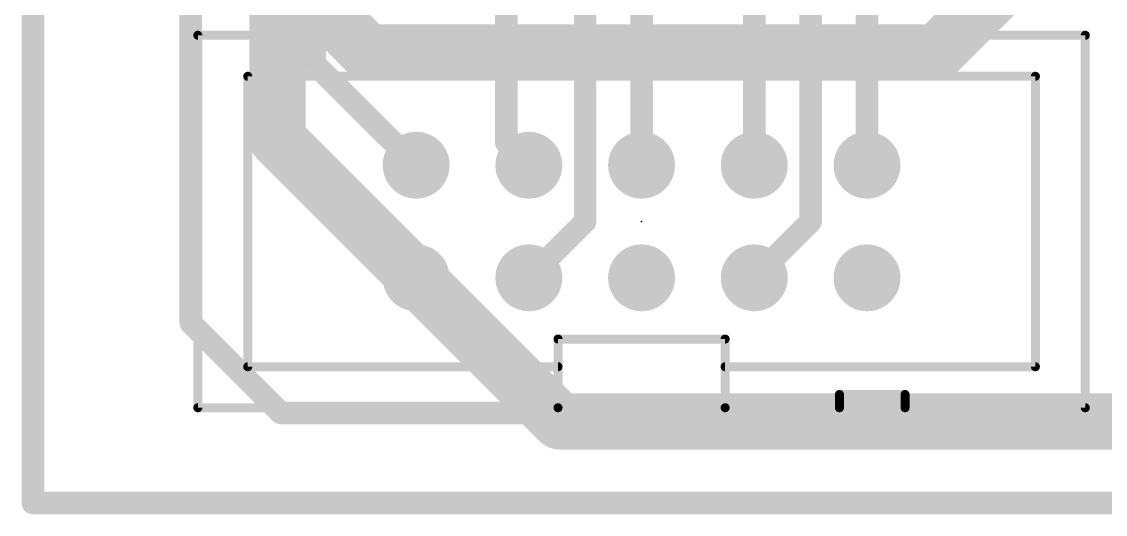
# Model space of a CAD drawing. Extents: x -0.1 to 95.8, y -0.3 to 95.8.
# Drawn here: x -0.13 to 24.29, y -0.25 to 10.86 of the extents above; entities that cross this region are included whole.
import ezdxf

# ---------------------------------------------------------------- set-up
doc = ezdxf.new("R2010")
doc.units = 0
for name, color, linetype in [('1', 12, 'CONTINUOUS'), ('16', 132, 'CONTINUOUS'), ('17', 110, 'CONTINUOUS'), ('21', 253, 'CONTINUOUS'), ('23', 53, 'CONTINUOUS')]:
    doc.layers.add(name, color=color, linetype=linetype)

# ---------------------------------------------------------------- blocks, each defined once
blk = doc.blocks.new('ROUNDP')
at = {"const_width": 0.5}
blk.add_lwpolyline([(0, -0.25, 1), (0, 0.25, 1), (0, -0.25)], format="xyb", dxfattribs=at)

msp = doc.modelspace()

# ---------------------------------------------------------------- linework, layer by layer
at = {"layer": '1', "const_width": 1.27}
for points in [[(5.6376, 8.2054), (5.6376, 13.2109)], [(20.4936, 10.16), (23.5446, 13.2109)], [(7.6725, 10.16), (5.6376, 12.1949)], [(7.6725, 10.16), (20.4936, 10.16)], [(8.763, 5.08), (5.6376, 8.2054)], [(8.763, 5.08), (12.0015, 1.8415)], [(12.0015, 1.8415), (64.886, 1.8415)]]:
    msp.add_lwpolyline(points, dxfattribs=at)
at = {"layer": '1', "const_width": 0.635}
for points in [[(7.6725, 10.4775, 1), (7.6725, 9.8425)], [(20.4936, 9.8425, 1), (20.4936, 10.4775)], [(7.448, 9.9355, 1), (7.897, 10.3845)], [(20.2691, 10.3845, 1), (20.7181, 9.9355)], [(5.8621, 8.4299, 1), (5.4131, 7.9809)], [(5.3201, 8.2054, 1), (5.9551, 8.2054)], [(8.9875, 5.3045, 1), (8.5385, 4.8555)], [(8.5385, 4.8555, 1), (8.9875, 5.3045)], [(12.0015, 2.159, 1), (12.0015, 1.524)], [(11.777, 1.617, 1), (12.226, 2.066)]]:
    msp.add_lwpolyline(points, format="xyb", dxfattribs=at)
at = {"layer": '16', "const_width": 0.508}
for points in [[(0.127, 0), (0.127, 95.504)], [(10.795, 8.128), (10.795, 25.4)], [(6.4787, 9.9043), (6.4787, 15.8495)], [(3.683, 4.064), (3.683, 14.6387)], [(12.573, 6.35), (12.573, 13.208)], [(16.383, 7.62), (16.383, 12.7)], [(13.843, 7.62), (13.843, 11.938)], [(17.653, 6.35), (17.653, 11.938)], [(18.923, 7.62), (18.923, 11.176)], [(8.763, 7.62), (6.4787, 9.9043)], [(11.303, 7.62), (10.795, 8.128)], [(11.303, 5.08), (12.573, 6.35)], [(16.383, 5.08), (17.653, 6.35)], [(5.715, 2.032), (3.683, 4.064)], [(27.559, 2.032), (5.715, 2.032)], [(95.504, 0), (0.127, 0)]]:
    msp.add_lwpolyline(points, dxfattribs=at)
at = {"layer": '16', "const_width": 0.254}
for points in [[(6.5685, 9.9941, 1), (6.3889, 9.8145)], [(6.3517, 9.9043, 1), (6.6057, 9.9043)], [(10.8848, 8.2178, 1), (10.7052, 8.0382)], [(10.668, 8.128, 1), (10.922, 8.128)], [(8.6732, 7.5302, 1), (8.8528, 7.7098)], [(11.2132, 7.5302, 1), (11.3928, 7.7098)], [(13.716, 7.62, 1), (13.97, 7.62)], [(16.256, 7.62, 1), (16.51, 7.62)], [(18.796, 7.62, 1), (19.05, 7.62)], [(12.6628, 6.2602, 1), (12.4832, 6.4398)], [(17.7428, 6.2602, 1), (17.5632, 6.4398)], [(12.446, 6.35, 1), (12.7, 6.35)], [(17.526, 6.35, 1), (17.78, 6.35)], [(11.2132, 5.1698, 1), (11.3928, 4.9902)], [(16.2932, 5.1698, 1), (16.4728, 4.9902)], [(3.7728, 4.1538, 1), (3.5932, 3.9742)], [(3.556, 4.064, 1), (3.81, 4.064)], [(5.715, 2.159, 1), (5.715, 1.905)], [(5.6252, 1.9422, 1), (5.8048, 2.1218)], [(0.127, 0.127, 1), (0.127, -0.127)], [(0, 0, 1), (0.254, 0)]]:
    msp.add_lwpolyline(points, format="xyb", dxfattribs=at)
at = {"layer": '21', "const_width": 0.2032}
for points in [[(3.843, 10.55), (23.843, 10.55)], [(3.843, 2.15), (3.843, 10.55)], [(23.843, 10.55), (23.843, 2.15)], [(4.968, 9.625), (22.718, 9.625)], [(4.968, 3.075), (4.968, 9.625)], [(22.718, 9.625), (22.718, 3.075)], [(15.726, 3.7), (11.96, 3.7)], [(11.96, 3.7), (11.96, 2.15)], [(15.726, 2.15), (15.726, 3.7)], [(11.96, 3.075), (4.968, 3.075)], [(22.718, 3.075), (15.726, 3.075)], [(19.781, 2.45), (18.302, 2.45)], [(18.302, 2.45), (18.302, 2.15)], [(19.781, 2.15), (19.781, 2.45)], [(11.96, 2.15), (3.843, 2.15)], [(15.726, 2.15), (11.96, 2.15)], [(18.302, 2.15), (15.726, 2.15)], [(23.843, 2.15), (19.781, 2.15)]]:
    msp.add_lwpolyline(points, dxfattribs=at)
at = {"layer": '21', "const_width": 0.1016}
for points in [[(3.843, 10.6008, 1), (3.843, 10.4992)], [(3.8938, 10.55, 1), (3.7922, 10.55)], [(23.8938, 10.55, 1), (23.7922, 10.55)], [(23.843, 10.4992, 1), (23.843, 10.6008)], [(4.968, 9.6758, 1), (4.968, 9.5742)], [(5.0188, 9.625, 1), (4.9172, 9.625)], [(22.7688, 9.625, 1), (22.6672, 9.625)], [(22.718, 9.5742, 1), (22.718, 9.6758)], [(11.96, 3.7508, 1), (11.96, 3.6492)], [(12.0108, 3.7, 1), (11.9092, 3.7)], [(15.7768, 3.7, 1), (15.6752, 3.7)], [(15.726, 3.6492, 1), (15.726, 3.7508)], [(4.968, 3.1258, 1), (4.968, 3.0242)], [(11.96, 3.0242, 1), (11.96, 3.1258)], [(15.726, 3.1258, 1), (15.726, 3.0242)], [(22.718, 3.0242, 1), (22.718, 3.1258)], [(4.9172, 3.075, 1), (5.0188, 3.075)], [(22.6672, 3.075, 1), (22.7688, 3.075)], [(18.302, 2.5008, 1), (18.302, 2.3992)], [(18.3528, 2.45, 1), (18.2512, 2.45)], [(19.8318, 2.45, 1), (19.7302, 2.45)], [(19.781, 2.3992, 1), (19.781, 2.5008)], [(3.843, 2.2008, 1), (3.843, 2.0992)], [(3.7922, 2.15, 1), (3.8938, 2.15)], [(11.96, 2.2008, 1), (11.96, 2.0992)], [(11.9092, 2.15, 1), (12.0108, 2.15)], [(11.96, 2.0992, 1), (11.96, 2.2008)], [(15.726, 2.2008, 1), (15.726, 2.0992)], [(15.6752, 2.15, 1), (15.7768, 2.15)], [(15.726, 2.0992, 1), (15.726, 2.2008)], [(18.2512, 2.15, 1), (18.3528, 2.15)], [(18.302, 2.0992, 1), (18.302, 2.2008)], [(19.781, 2.2008, 1), (19.781, 2.0992)], [(19.7302, 2.15, 1), (19.8318, 2.15)], [(23.7922, 2.15, 1), (23.8938, 2.15)], [(23.843, 2.0992, 1), (23.843, 2.2008)]]:
    msp.add_lwpolyline(points, format="xyb", dxfattribs=at)
at = {"layer": '23'}
msp.add_point((13.843, 6.35), dxfattribs=at)

# ---------------------------------------------------------------- block references
at = {"layer": '17', "xscale": 1.508, "yscale": 1.508}
for p in [(8.763, 7.62), (8.763, 7.62), (11.303, 7.62), (11.303, 7.62), (13.843, 7.62), (13.843, 7.62), (16.383, 7.62), (16.383, 7.62), (18.923, 7.62), (18.923, 7.62), (8.763, 5.08), (8.763, 5.08), (11.303, 5.08), (11.303, 5.08), (13.843, 5.08), (13.843, 5.08), (16.383, 5.08), (16.383, 5.08), (18.923, 5.08), (18.923, 5.08)]:
    msp.add_blockref('ROUNDP', p, dxfattribs=at)

doc.saveas('drawing.dxf')
